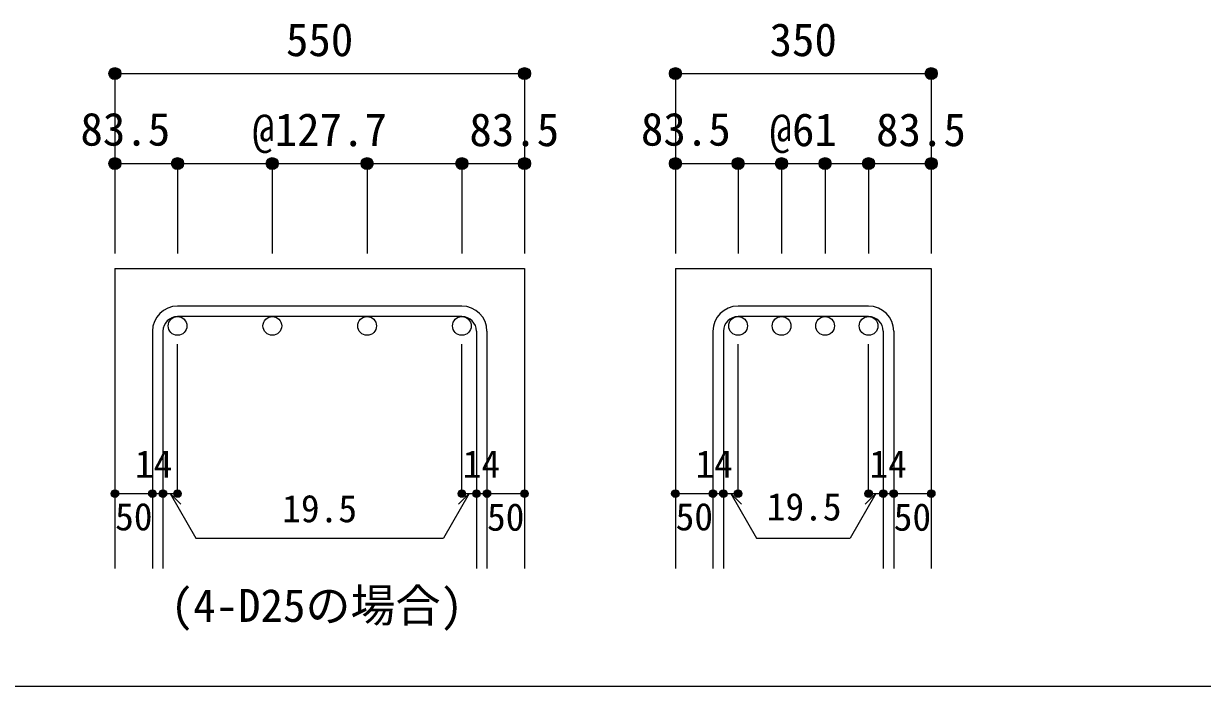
# Model space of a CAD drawing. Units: millimetres at full size, sheet at 1:20. Extents: x -3982 to 3969, y -2797 to 2801.
# Drawn here: x -671 to 900, y 2 to 886 of the extents above; entities that cross this region are included whole.
import ezdxf
from ezdxf.enums import TextEntityAlignment as Align

# ---------------------------------------------------------------- set-up
doc = ezdxf.new("R2010")
doc.units = ezdxf.units.MM
doc.header["$LTSCALE"] = 20
doc.header["$PDMODE"] = 32
doc.header["$PDSIZE"] = 10
for name, color, linetype in [('6-1_躯体線', 2, 'Continuous'), ('6-5_梁主筋', 7, 'Continuous'), ('6-6_S.T.P.', 7, 'Continuous'), ('6-7_文字', 7, 'Continuous'), ('6-D_寸法', 4, 'Continuous'), ('F-0_枠', 6, 'Continuous')]:
    doc.layers.add(name, color=color, linetype=linetype)
doc.styles.add('ＭＳ ゴシック', font='')
doc.styles.get('ＭＳ ゴシック').set_extended_font_data('MS Gothic')

msp = doc.modelspace()

# ---------------------------------------------------------------- linework, layer by layer
at = {"layer": '6-1_躯体線'}
for p, q in [((-549.36, 559.12), (-3.36, 559.12)), ((-549.36, 559.12), (-549.36, 159.12)), ((-3.36, 559.12), (-3.36, 159.12)), ((197.79, 559.12), (197.79, 159.12)), ((197.79, 559.12), (538.79, 559.12)), ((538.79, 559.12), (538.79, 159.12))]:
    msp.add_line(p, q, dxfattribs=at)
at = {"layer": '6-5_梁主筋', "color": 3}
for centre in [(-465.86, 482.62), (-339.52, 482.62), (-213.19, 482.62), (-86.86, 482.62), (281.29, 482.62), (339.29, 482.62), (397.29, 482.62), (455.29, 482.62)]:
    msp.add_circle(centre, 12.5, dxfattribs=at)
at = {"layer": '6-6_S.T.P.'}
for p, q in [((-86.86, 509.12), (-465.86, 509.12)), ((455.29, 509.12), (281.29, 509.12)), ((-86.86, 495.12), (-465.86, 495.12)), ((455.29, 495.12), (281.29, 495.12)), ((-499.36, 475.62), (-499.36, 159.12)), ((-485.36, 475.62), (-485.36, 159.12)), ((-67.36, 475.62), (-67.36, 159.12)), ((-53.36, 475.62), (-53.36, 159.12)), ((247.79, 475.62), (247.79, 159.12)), ((261.79, 475.62), (261.79, 159.12)), ((474.79, 475.62), (474.79, 159.12)), ((488.79, 475.62), (488.79, 159.12))]:
    msp.add_line(p, q, dxfattribs=at)
for centre, radius, start, end in [((-465.86, 475.62), 33.5, 90, 180), ((-86.86, 475.62), 33.5, 0, 90), ((281.29, 475.62), 33.5, 90, 180), ((455.29, 475.62), 33.5, 0, 90), ((-465.86, 475.62), 19.5, 90, 180), ((-86.86, 475.62), 19.5, 0, 90), ((281.29, 475.62), 19.5, 90, 180), ((455.29, 475.62), 19.5, 0, 90)]:
    msp.add_arc(centre, radius, start, end, dxfattribs=at)
at = {"layer": '6-D_寸法'}
for p, q in [((-549.36, 819.12), (-549.36, 699.12)), ((-549.36, 819.12), (-3.36, 819.12)), ((-3.36, 819.12), (-3.36, 699.12)), ((197.79, 819.12), (197.79, 699.12)), ((197.79, 819.12), (538.79, 819.12)), ((538.79, 819.12), (538.79, 699.12)), ((-549.36, 699.12), (-549.36, 579.12)), ((-549.36, 699.12), (-465.86, 699.12)), ((-465.86, 699.12), (-276.36, 699.12)), ((-465.86, 699.12), (-465.86, 579.12)), ((-339.52, 699.12), (-339.52, 579.12)), ((-276.36, 699.12), (-86.86, 699.12)), ((-213.19, 699.12), (-213.19, 579.12)), ((-86.86, 699.12), (-86.86, 579.12)), ((-86.86, 699.12), (-3.36, 699.12)), ((-3.36, 699.12), (-3.36, 579.12)), ((197.79, 699.12), (281.29, 699.12)), ((197.79, 699.12), (197.79, 579.12)), ((281.29, 699.12), (281.29, 579.12)), ((281.29, 699.12), (368.29, 699.12)), ((339.29, 699.12), (339.29, 579.12)), ((368.29, 699.12), (455.29, 699.12)), ((397.29, 699.12), (397.29, 579.12)), ((455.29, 699.12), (455.29, 579.12)), ((455.29, 699.12), (538.79, 699.12)), ((538.79, 699.12), (538.79, 579.12)), ((-86.86, 259.12), (-86.86, 458.45)), ((281.29, 259.12), (281.29, 458.45)), ((455.29, 259.12), (455.29, 458.45)), ((-549.36, 259.12), (-499.36, 259.12)), ((-475.61, 259.12), (-441.38, 199.85)), ((-475.61, 259.12), (-461.46, 244.98)), ((-77.11, 259.12), (-111.33, 199.85)), ((-77.11, 259.12), (-91.25, 244.98)), ((-86.86, 259.12), (-3.36, 259.12)), ((-67.36, 259.12), (-53.36, 259.12)), ((197.79, 259.12), (247.79, 259.12)), ((247.79, 259.12), (281.29, 259.12)), ((271.54, 259.12), (285.68, 244.98)), ((271.54, 259.12), (305.76, 199.85)), ((465.04, 259.12), (430.82, 199.85)), ((465.04, 259.12), (450.9, 244.98)), ((455.29, 259.12), (538.79, 259.12)), ((474.79, 259.12), (488.79, 259.12)), ((-441.38, 199.85), (-111.33, 199.85)), ((305.76, 199.85), (430.82, 199.85))]:
    msp.add_line(p, q, dxfattribs=at)
for points in [[(-3.36, 819.12), (-3.36, 699.12), (-3.36, 579.12)], [(538.79, 819.12), (538.79, 699.12), (538.79, 579.12)], [(-499.36, 259.12), (-465.86, 259.12), (-465.86, 458.45)]]:
    msp.add_lwpolyline(points, dxfattribs=at)
for centre, radius in [((-549.36, 819.12), 8), ((-549.36, 819.12), 7.2), ((-549.36, 819.12), 6.4), ((-549.36, 819.12), 5.6), ((-549.36, 819.12), 4.8), ((-549.36, 819.12), 4), ((-549.36, 819.12), 3.2), ((-549.36, 819.12), 2.4), ((-549.36, 819.12), 1.6), ((-549.36, 819.12), 0.8), ((-3.36, 819.12), 8), ((-3.36, 819.12), 7.2), ((-3.36, 819.12), 6.4), ((-3.36, 819.12), 5.6), ((-3.36, 819.12), 4.8), ((-3.36, 819.12), 4), ((-3.36, 819.12), 3.2), ((-3.36, 819.12), 2.4), ((-3.36, 819.12), 1.6), ((-3.36, 819.12), 0.8), ((197.79, 819.12), 8), ((197.79, 819.12), 7.2), ((197.79, 819.12), 6.4), ((197.79, 819.12), 5.6), ((197.79, 819.12), 4.8), ((197.79, 819.12), 4), ((197.79, 819.12), 3.2), ((197.79, 819.12), 2.4), ((197.79, 819.12), 1.6), ((197.79, 819.12), 0.8), ((538.79, 819.12), 8), ((538.79, 819.12), 7.2), ((538.79, 819.12), 6.4), ((538.79, 819.12), 5.6), ((538.79, 819.12), 4.8), ((538.79, 819.12), 4), ((538.79, 819.12), 3.2), ((538.79, 819.12), 2.4), ((538.79, 819.12), 1.6), ((538.79, 819.12), 0.8), ((-549.36, 699.12), 8), ((-549.36, 699.12), 7.2), ((-549.36, 699.12), 6.4), ((-549.36, 699.12), 5.6), ((-549.36, 699.12), 4.8), ((-549.36, 699.12), 4), ((-549.36, 699.12), 3.2), ((-549.36, 699.12), 2.4), ((-549.36, 699.12), 1.6), ((-549.36, 699.12), 0.8), ((-465.86, 699.12), 8), ((-465.86, 699.12), 7.2), ((-465.86, 699.12), 6.4), ((-465.86, 699.12), 5.6), ((-465.86, 699.12), 4.8), ((-465.86, 699.12), 4), ((-465.86, 699.12), 3.2), ((-465.86, 699.12), 2.4), ((-465.86, 699.12), 1.6), ((-465.86, 699.12), 0.8), ((-339.52, 699.12), 8), ((-339.52, 699.12), 7.2), ((-339.52, 699.12), 6.4), ((-339.52, 699.12), 5.6), ((-339.52, 699.12), 4.8), ((-339.52, 699.12), 4), ((-339.52, 699.12), 3.2), ((-339.52, 699.12), 2.4), ((-339.52, 699.12), 1.6), ((-339.52, 699.12), 0.8), ((-213.19, 699.12), 8), ((-213.19, 699.12), 7.2), ((-213.19, 699.12), 6.4), ((-213.19, 699.12), 5.6), ((-213.19, 699.12), 4.8), ((-213.19, 699.12), 4), ((-213.19, 699.12), 3.2), ((-213.19, 699.12), 2.4), ((-213.19, 699.12), 1.6), ((-213.19, 699.12), 0.8), ((-86.86, 699.12), 8), ((-86.86, 699.12), 7.2), ((-86.86, 699.12), 6.4), ((-86.86, 699.12), 5.6), ((-86.86, 699.12), 4.8), ((-86.86, 699.12), 4), ((-86.86, 699.12), 3.2), ((-86.86, 699.12), 2.4), ((-86.86, 699.12), 1.6), ((-86.86, 699.12), 0.8), ((-3.36, 699.12), 8), ((-3.36, 699.12), 7.2), ((-3.36, 699.12), 6.4), ((-3.36, 699.12), 5.6), ((-3.36, 699.12), 4.8), ((-3.36, 699.12), 4), ((-3.36, 699.12), 3.2), ((-3.36, 699.12), 2.4), ((-3.36, 699.12), 1.6), ((-3.36, 699.12), 0.8), ((197.79, 699.12), 8), ((197.79, 699.12), 7.2), ((197.79, 699.12), 6.4), ((197.79, 699.12), 5.6), ((197.79, 699.12), 4.8), ((197.79, 699.12), 4), ((197.79, 699.12), 3.2), ((197.79, 699.12), 2.4), ((197.79, 699.12), 1.6), ((197.79, 699.12), 0.8), ((281.29, 699.12), 8), ((281.29, 699.12), 7.2), ((281.29, 699.12), 6.4), ((281.29, 699.12), 5.6), ((281.29, 699.12), 4.8), ((281.29, 699.12), 4), ((281.29, 699.12), 3.2), ((281.29, 699.12), 2.4), ((281.29, 699.12), 1.6), ((281.29, 699.12), 0.8), ((339.29, 699.12), 8), ((339.29, 699.12), 7.2), ((339.29, 699.12), 6.4), ((339.29, 699.12), 5.6), ((339.29, 699.12), 4.8), ((339.29, 699.12), 4), ((339.29, 699.12), 3.2), ((339.29, 699.12), 2.4), ((339.29, 699.12), 1.6), ((339.29, 699.12), 0.8), ((397.29, 699.12), 8), ((397.29, 699.12), 7.2), ((397.29, 699.12), 6.4), ((397.29, 699.12), 5.6), ((397.29, 699.12), 4.8), ((397.29, 699.12), 4), ((397.29, 699.12), 3.2), ((397.29, 699.12), 2.4), ((397.29, 699.12), 1.6), ((397.29, 699.12), 0.8), ((455.29, 699.12), 8), ((455.29, 699.12), 7.2), ((455.29, 699.12), 6.4), ((455.29, 699.12), 5.6), ((455.29, 699.12), 4.8), ((455.29, 699.12), 4), ((455.29, 699.12), 3.2), ((455.29, 699.12), 2.4), ((455.29, 699.12), 1.6), ((455.29, 699.12), 0.8), ((538.79, 699.12), 8), ((538.79, 699.12), 7.2), ((538.79, 699.12), 6.4), ((538.79, 699.12), 5.6), ((538.79, 699.12), 4.8), ((538.79, 699.12), 4), ((538.79, 699.12), 3.2), ((538.79, 699.12), 2.4), ((538.79, 699.12), 1.6), ((538.79, 699.12), 0.8), ((-549.36, 259.12), 4), ((-549.36, 259.12), 3.6), ((-549.36, 259.12), 3.2), ((-549.36, 259.12), 2.8), ((-549.36, 259.12), 2.4), ((-549.36, 259.12), 2), ((-549.36, 259.12), 1.6), ((-549.36, 259.12), 1.2), ((-549.36, 259.12), 0.8), ((-549.36, 259.12), 0.4), ((-499.36, 259.12), 4), ((-499.36, 259.12), 3.6), ((-499.36, 259.12), 3.2), ((-499.36, 259.12), 2.8), ((-499.36, 259.12), 2.4), ((-499.36, 259.12), 2), ((-499.36, 259.12), 1.6), ((-499.36, 259.12), 1.2), ((-499.36, 259.12), 0.8), ((-499.36, 259.12), 0.4), ((-485.36, 259.12), 4), ((-485.36, 259.12), 3.6), ((-485.36, 259.12), 3.2), ((-485.36, 259.12), 2.8), ((-485.36, 259.12), 2.4), ((-485.36, 259.12), 2), ((-485.36, 259.12), 1.6), ((-485.36, 259.12), 1.2), ((-485.36, 259.12), 0.8), ((-485.36, 259.12), 0.4), ((-465.86, 259.12), 4), ((-465.86, 259.12), 3.6), ((-465.86, 259.12), 3.2), ((-465.86, 259.12), 2.8), ((-465.86, 259.12), 2.4), ((-465.86, 259.12), 2), ((-465.86, 259.12), 1.6), ((-465.86, 259.12), 1.2), ((-465.86, 259.12), 0.8), ((-465.86, 259.12), 0.4), ((-86.86, 259.12), 4), ((-86.86, 259.12), 3.6), ((-86.86, 259.12), 3.2), ((-86.86, 259.12), 2.8), ((-86.86, 259.12), 2.4), ((-86.86, 259.12), 2), ((-86.86, 259.12), 1.6), ((-86.86, 259.12), 1.2), ((-86.86, 259.12), 0.8), ((-86.86, 259.12), 0.4), ((-67.36, 259.12), 4), ((-67.36, 259.12), 3.6), ((-67.36, 259.12), 3.2), ((-67.36, 259.12), 2.8), ((-67.36, 259.12), 2.4), ((-67.36, 259.12), 2), ((-67.36, 259.12), 1.6), ((-67.36, 259.12), 1.2), ((-67.36, 259.12), 0.8), ((-67.36, 259.12), 0.4), ((-53.36, 259.12), 4), ((-53.36, 259.12), 3.6), ((-53.36, 259.12), 3.2), ((-53.36, 259.12), 2.8), ((-53.36, 259.12), 2.4), ((-53.36, 259.12), 2), ((-53.36, 259.12), 1.6), ((-53.36, 259.12), 1.2), ((-53.36, 259.12), 0.8), ((-53.36, 259.12), 0.4), ((-3.36, 259.12), 4), ((-3.36, 259.12), 3.6), ((-3.36, 259.12), 3.2), ((-3.36, 259.12), 2.8), ((-3.36, 259.12), 2.4), ((-3.36, 259.12), 2), ((-3.36, 259.12), 1.6), ((-3.36, 259.12), 1.2), ((-3.36, 259.12), 0.8), ((-3.36, 259.12), 0.4), ((197.79, 259.12), 4), ((197.79, 259.12), 3.6), ((197.79, 259.12), 3.2), ((197.79, 259.12), 2.8), ((197.79, 259.12), 2.4), ((197.79, 259.12), 2), ((197.79, 259.12), 1.6), ((197.79, 259.12), 1.2), ((197.79, 259.12), 0.8), ((197.79, 259.12), 0.4), ((247.79, 259.12), 4), ((247.79, 259.12), 3.6), ((247.79, 259.12), 3.2), ((247.79, 259.12), 2.8), ((247.79, 259.12), 2.4), ((247.79, 259.12), 2), ((247.79, 259.12), 1.6), ((247.79, 259.12), 1.2), ((247.79, 259.12), 0.8), ((247.79, 259.12), 0.4), ((261.79, 259.12), 4), ((261.79, 259.12), 3.6), ((261.79, 259.12), 3.2), ((261.79, 259.12), 2.8), ((261.79, 259.12), 2.4), ((261.79, 259.12), 2), ((261.79, 259.12), 1.6), ((261.79, 259.12), 1.2), ((261.79, 259.12), 0.8), ((261.79, 259.12), 0.4), ((281.29, 259.12), 4), ((281.29, 259.12), 3.6), ((281.29, 259.12), 3.2), ((281.29, 259.12), 2.8), ((281.29, 259.12), 2.4), ((281.29, 259.12), 2), ((281.29, 259.12), 1.6), ((281.29, 259.12), 1.2), ((281.29, 259.12), 0.8), ((281.29, 259.12), 0.4), ((455.29, 259.12), 4), ((455.29, 259.12), 3.6), ((455.29, 259.12), 3.2), ((455.29, 259.12), 2.8), ((455.29, 259.12), 2.4), ((455.29, 259.12), 2), ((455.29, 259.12), 1.6), ((455.29, 259.12), 1.2), ((455.29, 259.12), 0.8), ((455.29, 259.12), 0.4), ((474.79, 259.12), 4), ((474.79, 259.12), 3.6), ((474.79, 259.12), 3.2), ((474.79, 259.12), 2.8), ((474.79, 259.12), 2.4), ((474.79, 259.12), 2), ((474.79, 259.12), 1.6), ((474.79, 259.12), 1.2), ((474.79, 259.12), 0.8), ((474.79, 259.12), 0.4), ((488.79, 259.12), 4), ((488.79, 259.12), 3.6), ((488.79, 259.12), 3.2), ((488.79, 259.12), 2.8), ((488.79, 259.12), 2.4), ((488.79, 259.12), 2), ((488.79, 259.12), 1.6), ((488.79, 259.12), 1.2), ((488.79, 259.12), 0.8), ((488.79, 259.12), 0.4), ((538.79, 259.12), 4), ((538.79, 259.12), 3.6), ((538.79, 259.12), 3.2), ((538.79, 259.12), 2.8), ((538.79, 259.12), 2.4), ((538.79, 259.12), 2), ((538.79, 259.12), 1.6), ((538.79, 259.12), 1.2), ((538.79, 259.12), 0.8), ((538.79, 259.12), 0.4)]:
    msp.add_circle(centre, radius, dxfattribs=at)
at = {"layer": '6-D_寸法', "color": 7}
for p in [(-549.36, 819.12), (-549.36, 819.12), (-3.36, 819.12), (-3.36, 819.12), (197.79, 819.12), (197.79, 819.12), (538.79, 819.12), (538.79, 819.12), (-549.36, 699.12), (-465.86, 699.12), (-339.52, 699.12), (-213.19, 699.12), (-86.86, 699.12), (-3.36, 699.12), (197.79, 699.12), (281.29, 699.12), (339.29, 699.12), (397.29, 699.12), (455.29, 699.12), (538.79, 699.12), (-549.36, 259.12), (-499.36, 259.12), (-485.36, 259.12), (-465.86, 259.12), (-86.86, 259.12), (-67.36, 259.12), (-53.36, 259.12), (-3.36, 259.12), (197.79, 259.12), (247.79, 259.12), (261.79, 259.12), (281.29, 259.12), (455.29, 259.12), (474.79, 259.12), (488.79, 259.12), (538.79, 259.12)]:
    msp.add_point(p, dxfattribs=at)
at = {"layer": 'F-0_枠', "color": 2}
msp.add_line((2482.4, 1.97), (-3981.92, 1.97), dxfattribs=at)

# ---------------------------------------------------------------- texts
at = {"layer": '6-7_文字', "style": 'ＭＳ ゴシック'}
msp.add_text('(4-D25の場合)', height=43.99, dxfattribs=at).set_placement((-474.93, 74.78), align=Align.BOTTOM_LEFT)
at = {"layer": '6-D_寸法', "style": 'ＭＳ ゴシック'}
for s, height, p in [('550', 43.99, (-321.36, 829.12)), ('350', 43.99, (323.29, 829.12)), ('83.5', 43.99, (-595.3, 709.79)), ('@127.7', 43.99, (-366.36, 709.12)), ('83.5', 43.99, (-76.86, 709.12)), ('83.5', 43.99, (151.84, 709.79)), ('@61', 43.99, (323.29, 709.12)), ('83.5', 43.99, (465.29, 709.12)), ('14', 36.66, (-522.67, 269.2)), ('14', 36.66, (-85.75, 269.12)), ('14', 36.66, (224.48, 269.2)), ('14', 36.66, (456.4, 269.12)), ('19.5', 36.66, (-326.36, 209.85)), ('19.5', 36.66, (319.47, 212.25)), ('50', 36.66, (-549.1, 199.03)), ('50', 36.66, (-53.36, 198.57)), ('50', 36.66, (198.04, 199.03)), ('50', 36.66, (488.78, 198.57))]:
    msp.add_text(s, height=height, dxfattribs=at).set_placement(p, align=Align.BOTTOM_LEFT)

doc.saveas('drawing.dxf')
